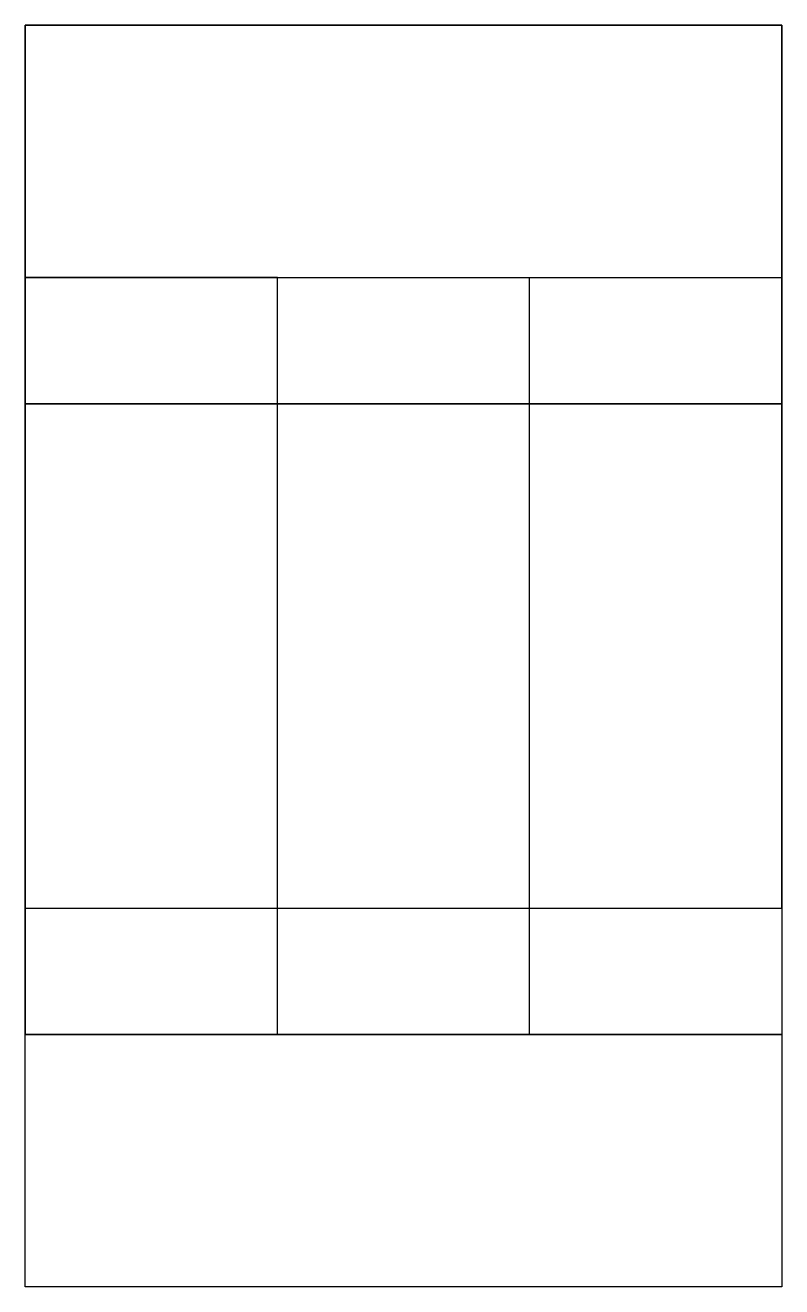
# Model space of a CAD drawing. Header units: millimetres. Extents: x 2344.5 to 2374.5, y 1993.4 to 2043.4.
import ezdxf

# ---------------------------------------------------------------- set-up
doc = ezdxf.new("R2010")
doc.units = ezdxf.units.MM

msp = doc.modelspace()

# ---------------------------------------------------------------- linework, layer by layer
for points in [[(2344.504, 2028.372), (2374.504, 2028.372), (2374.504, 2043.372), (2344.504, 2043.372)], [(2374.504, 1993.372), (2344.504, 1993.372), (2344.504, 2043.372), (2374.504, 2043.372)], [(2344.504, 2008.372), (2374.504, 2008.372), (2374.504, 2028.372), (2344.504, 2028.372)], [(2344.504, 2008.372), (2374.504, 2008.372), (2374.504, 1993.372), (2344.504, 1993.372)]]:
    msp.add_lwpolyline(points, close=True)
for points, elevation in [([(2344.504, 2003.372), (2344.504, 2033.372), (2374.504, 2033.372), (2374.504, 2003.372)], 10), ([(2344.504, 2003.372), (2354.504, 2003.372), (2354.504, 2033.372), (2344.504, 2033.372)], 25), ([(2374.504, 2003.372), (2364.504, 2003.372), (2364.504, 2033.372), (2374.504, 2033.372)], 25), ([(2374.504, 1993.372), (2344.504, 1993.372), (2344.504, 2003.372), (2374.504, 2003.372)], 10)]:
    msp.add_lwpolyline(points, close=True, dxfattribs=dict(elevation=elevation))

doc.saveas('drawing.dxf')
